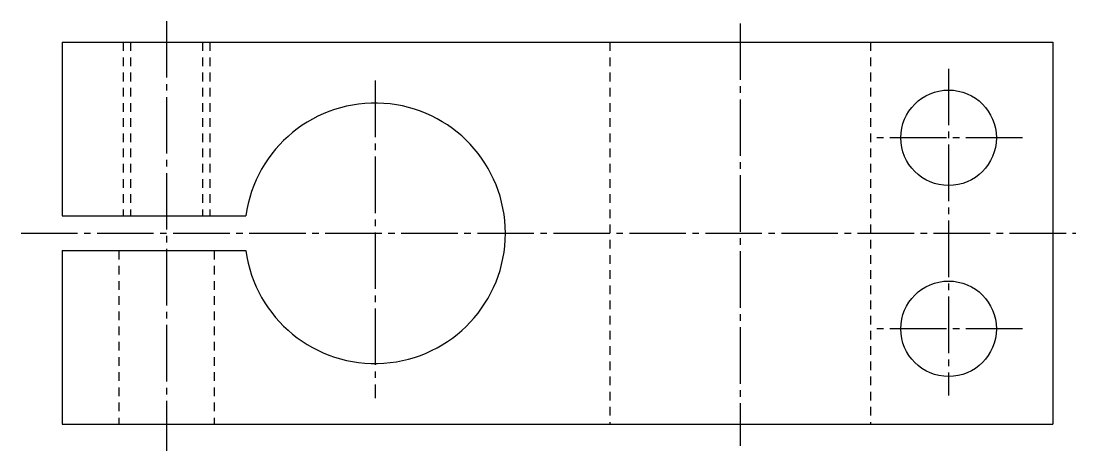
# Model space of a CAD drawing. Extents: x 21 to 317, y 20 to 218.
# Drawn here: x 256.6 to 317.3, y 192.8 to 217.6 of the extents above; entities outside this region: 2.
import ezdxf

# ---------------------------------------------------------------- set-up
doc = ezdxf.new("R2010")
doc.units = 0
doc.header["$LTSCALE"] = 0.25
doc.linetypes.add('CENTER', pattern=[17.5, 13, -1.5, 1.5, -1.5])
doc.linetypes.add('DASHED', pattern=[3.5, 2, -1.5])
doc.layers.get('0').update_dxf_attribs({"linetype": 'CONTINUOUS'})
doc.layers.add('CENTER', color=1, linetype='CENTER')
doc.styles.get("Standard").update_dxf_attribs({"font": 'txt', "bigfont": 'BIGFONT'})

msp = doc.modelspace()

# ---------------------------------------------------------------- linework, layer by layer
for p, q in [((258.934, 216.36), (315.934, 216.36)), ((258.934, 216.36), (258.934, 206.36)), ((315.934, 216.36), (315.934, 194.36)), ((315.934, 210.86), (315.934, 210.861)), ((258.934, 206.36), (269.501, 206.36)), ((315.934, 205.36), (315.934, 205.36)), ((258.934, 204.36), (269.501, 204.36)), ((258.934, 204.36), (258.934, 194.36)), ((258.934, 194.36), (315.934, 194.36))]:
    msp.add_line(p, q)
at = {"color": 3, "linetype": 'DASHED'}
for p, q in [((262.434, 216.36), (262.434, 206.36)), ((262.867, 216.36), (262.867, 206.36)), ((267.001, 216.36), (267.001, 206.36)), ((267.434, 216.36), (267.434, 206.36)), ((290.434, 216.36), (290.434, 194.36)), ((305.434, 216.36), (305.434, 194.36)), ((262.184, 204.36), (262.184, 194.36)), ((267.684, 204.36), (267.684, 194.36))]:
    msp.add_line(p, q, dxfattribs=at)
for centre in [(309.934, 210.86), (309.934, 199.86)]:
    msp.add_circle(centre, 2.75)
msp.add_arc((276.934, 205.36), 7.5, 187.66226, 172.33774)
at = {"layer": 'CENTER', "color": 1, "linetype": 'CENTER'}
for p, q in [((264.934, 217.581), (264.934, 192.828)), ((297.934, 217.449), (297.934, 193.122)), ((309.934, 214.839), (309.934, 196.027)), ((276.934, 214.153), (276.934, 195.874)), ((314.184, 210.86), (305.684, 210.86)), ((256.569, 205.36), (317.258, 205.36)), ((314.184, 199.86), (305.684, 199.86))]:
    msp.add_line(p, q, dxfattribs=at)

# ---------------------------------------------------------------- texts
for s, p in [('KDST 15', (20, 50)), ('KDST15', (20, 20))]:
    msp.add_text(s, height=8).set_placement(p)

doc.saveas('drawing.dxf')
